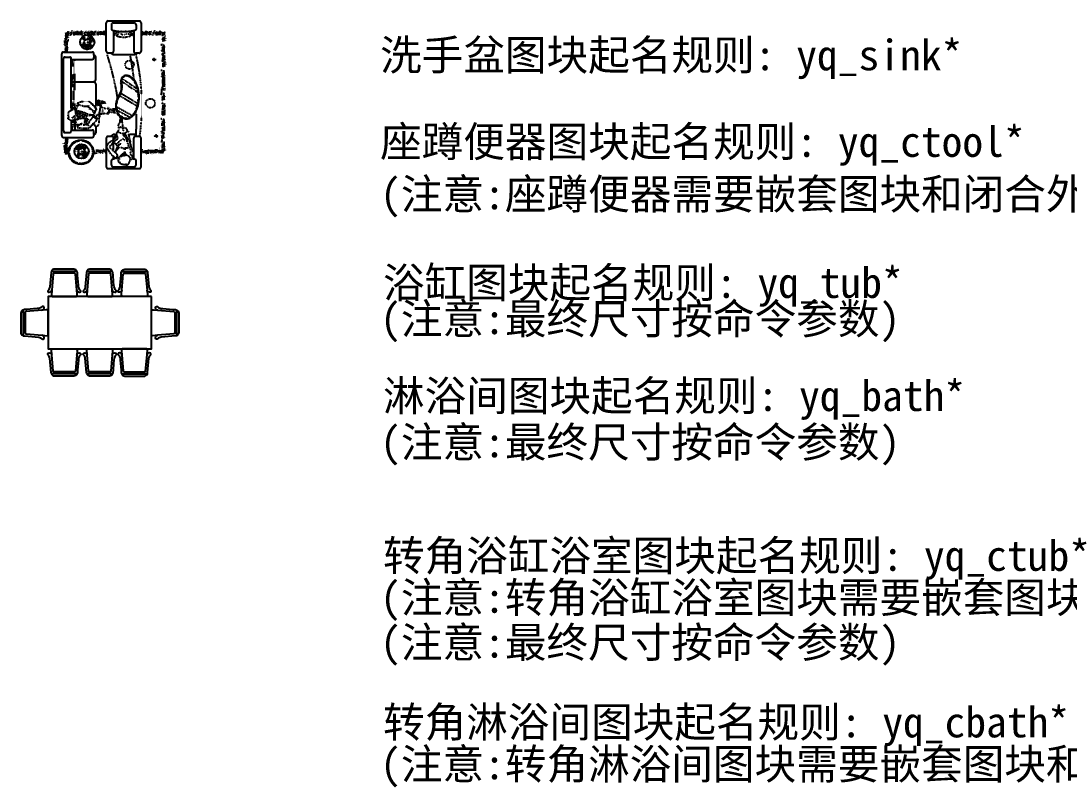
# Model space of a CAD drawing. Extents: x -15080 to 60298, y -30155 to 15485.
# Drawn here: x 24119 to 48162, y -8754 to 8845 of the extents above; entities that cross this region are included whole.
import ezdxf

# ---------------------------------------------------------------- set-up
doc = ezdxf.new("R2010")
doc.units = 0
doc.linetypes.add('HIDDEN2', pattern=[0.1875, 0.125, -0.0625])
doc.layers.get('0').update_dxf_attribs({"linetype": 'CONTINUOUS'})
doc.layers.add('FURHATCH', color=57, linetype='CONTINUOUS')
doc.styles.get("Standard").update_dxf_attribs({"font": ''})
doc.styles.get('STANDARD').set_extended_font_data('SimSun')

# ---------------------------------------------------------------- blocks, each defined once
blk = doc.blocks.new('YQ_SOFA_07')
for p, q in [((1063, 1693), (1778, 1693)), ((1020, 998), (1021, 1651)), ((1821, 1650), (1821, 997)), ((43, 980), (696, 979)), ((0, -937), (0, 937)), ((739, 906), (739, 937)), ((779, 350), (779, 873)), ((1126, 955), (1063, 955)), ((1126, 955), (1176, 913)), ((1679, 913), (1176, 913)), ((1730, 955), (1679, 913)), ((1778, 955), (1729, 955)), ((779, 248), (779, -247)), ((739, -905), (739, -936)), ((779, -733), (779, -872)), ((1126, -954), (1063, -954)), ((1126, -954), (1176, -913)), ((1220, -913), (1176, -913)), ((1679, -913), (1552, -913)), ((1730, -955), (1679, -913)), ((1778, -954), (1729, -954)), ((43, -979), (696, -979)), ((1020, -997), (1021, -1650)), ((1821, -1650), (1821, -997)), ((1063, -1692), (1778, -1692))]:
    blk.add_line(p, q)
for centre, radius in [((584, 1207), 165), ((443, -1316), 284)]:
    blk.add_circle(centre, radius)
for centre, radius, start, end in [((1063, 1651), 42.5, 89.9772, 179.9772), ((1778, 1650), 42.5, 359.9772, 89.9772), ((43, 937), 42.5, 89.9772, 179.9772), ((696, 937), 42.5, 359.9772, 89.9772), ((1063, 998), 42.5, 179.9772, 269.9772), ((1778, 997), 42.5, 269.9772, 359.9772), ((745, 873), 34, 359.9772, 89.9772), ((728, 350), 51, 269.9772, 359.9772), ((728, 248), 51, 0.0228, 90.0228), ((1515, 301), 159, 141.263, 185.4473), ((993, 175), 379, 345.261, 16.9432), ((1474, 338), 104, 83.9251, 143.2199), ((1485, 268), 175, 54.5394, 90), ((1375, 113), 364, 30.1802, 54.5394), ((1200, 11), 567, 13.5438, 30.1802), ((-175, 743), 1672, 329.7762, 336.5922), ((922, -56), 853, 0, 13.5438), ((1585, -247), 348, 154.6827, 181.0708), ((922, -56), 853, 346.4562, 0), ((1700, -251), 462, 180.2965, 190.3289), ((1486, -308), 244, 207.1509, 235.8302), ((1375, -225), 364, 305.4606, 329.8198), ((1200, -123), 567, 329.8198, 346.4562), ((1509, -226), 328, 248.6473, 265.8394), ((1485, -379), 175, 270, 305.4606), ((43, -936), 42.9, 178.4457, 269.7882), ((696, -936), 42.5, 270.0228, 0.0228), ((745, -872), 34, 270.0228, 0.0228), ((1063, -997), 42.5, 90.0228, 180.0228), ((1778, -997), 42.5, 0.0228, 90.0228), ((1063, -1650), 42.5, 180.0228, 270.0228), ((1778, -1650), 42.5, 270.0228, 0.0228)]:
    blk.add_arc(centre, radius, start, end)
at = {"layer": 'FURHATCH', "linetype": 'HIDDEN2'}
for p, q in [((139, 1366), (162, 1454)), ((192, 1360), (216, 1448)), ((215, 1384), (239, 1472)), ((300, 1378), (277, 1454)), ((330, 1378), (306, 1454)), ((339, 1378), (362, 1466)), ((368, 1366), (392, 1454)), ((456, 1464), (395, 1402)), ((432, 1371), (455, 1460)), ((458, 1366), (482, 1454)), ((512, 1360), (535, 1448)), ((535, 1384), (558, 1472)), ((620, 1378), (596, 1454)), ((649, 1378), (625, 1454)), ((658, 1378), (682, 1466)), ((688, 1366), (711, 1454)), ((776, 1464), (714, 1402)), ((751, 1371), (775, 1460)), ((804, 1365), (828, 1454)), ((828, 1389), (851, 1477)), ((912, 1383), (889, 1460)), ((942, 1383), (918, 1460)), ((951, 1383), (975, 1471)), ((989, 1371), (965, 1448)), ((981, 1371), (1004, 1460)), ((1018, 1371), (995, 1448)), ((1875, 1378), (1851, 1454)), ((1904, 1378), (1881, 1454)), ((1913, 1378), (1937, 1466)), ((1943, 1366), (1966, 1454)), ((2006, 1371), (2030, 1460)), ((2033, 1366), (2056, 1454)), ((2086, 1360), (2110, 1448)), ((2109, 1384), (2133, 1472)), ((2194, 1378), (2171, 1454)), ((2224, 1378), (2200, 1454)), ((2233, 1378), (2256, 1466)), ((2262, 1366), (2286, 1454)), ((138, 1200), (50, 1223)), ((147, 1224), (59, 1247)), ((147, 1383), (70, 1359)), ((147, 1353), (70, 1330)), ((147, 1318), (70, 1294)), ((159, 1253), (70, 1277)), ((117, 1354), (93, 1430)), ((119, 1231), (119, 1141)), ((152, 1360), (128, 1437)), ((152, 1354), (129, 1430)), ((164, 1382), (145, 1382)), ((170, 1392), (158, 1430)), ((231, 1382), (198, 1382)), ((286, 1360), (263, 1437)), ((328, 1382), (299, 1382)), ((373, 1382), (340, 1382)), ((372, 1382), (341, 1382)), ((377, 1366), (353, 1442)), ((406, 1366), (382, 1442)), ((394, 1405), (403, 1442)), ((584, 1207), (402, 1207)), ((445, 1365), (421, 1442)), ((456, 1387), (438, 1387)), ((471, 1360), (448, 1437)), ((525, 1250), (451, 1304)), ((483, 1382), (464, 1382)), ((535, 1262), (474, 1330)), ((548, 1270), (502, 1350)), ((550, 1382), (517, 1382)), ((606, 1360), (582, 1437)), ((584, 1025), (584, 1389)), ((584, 1207), (766, 1207)), ((607, 1277), (635, 1364)), ((648, 1382), (618, 1382)), ((620, 1270), (666, 1350)), ((633, 1262), (694, 1330)), ((643, 1250), (717, 1304)), ((651, 1237), (734, 1274)), ((655, 1223), (745, 1242)), ((692, 1382), (659, 1382)), ((691, 1382), (661, 1382)), ((696, 1366), (672, 1442)), ((725, 1366), (702, 1442)), ((713, 1405), (723, 1442)), ((764, 1365), (740, 1442)), ((776, 1387), (757, 1387)), ((843, 1387), (810, 1387)), ((834, 1354), (857, 1442)), ((899, 1365), (875, 1442)), ((941, 1387), (911, 1387)), ((985, 1387), (952, 1387)), ((984, 1387), (954, 1387)), ((1861, 1360), (1837, 1437)), ((1903, 1382), (1873, 1382)), ((1947, 1382), (1915, 1382)), ((1946, 1382), (1916, 1382)), ((1951, 1366), (1928, 1442)), ((1968, 1405), (1978, 1442)), ((2019, 1365), (1996, 1442)), ((2031, 1387), (2012, 1387)), ((2058, 1382), (2039, 1382)), ((2125, 1382), (2092, 1382)), ((2180, 1360), (2157, 1437)), ((2222, 1382), (2193, 1382)), ((2267, 1382), (2234, 1382)), ((2266, 1382), (2235, 1382)), ((2271, 1366), (2247, 1442)), ((2288, 1405), (2297, 1442)), ((2370, 1429), (2293, 1405)), ((2370, 1394), (2293, 1370)), ((2382, 1341), (2293, 1364)), ((2382, 1317), (2305, 1294)), ((2382, 1288), (2305, 1264)), ((2382, 1252), (2305, 1229)), ((2319, 1323), (2319, 1230)), ((2350, 1387), (2332, 1387)), ((138, 1170), (50, 1194)), ((141, 1136), (53, 1159)), ((141, 1106), (53, 1130)), ((141, 1083), (65, 1059)), ((141, 1053), (65, 1030)), ((141, 1018), (65, 994)), ((119, 1112), (119, 1047)), ((518, 1178), (434, 1140)), ((525, 1165), (451, 1111)), ((535, 1153), (474, 1085)), ((548, 1144), (502, 1065)), ((562, 1138), (533, 1051)), ((576, 1135), (567, 1044)), ((592, 1135), (601, 1044)), ((607, 1138), (635, 1051)), ((620, 1144), (666, 1065)), ((633, 1153), (694, 1085)), ((643, 1165), (717, 1111)), ((2364, 1123), (2276, 1146)), ((2364, 1099), (2288, 1076)), ((2364, 1070), (2288, 1046)), ((2364, 1035), (2288, 1011)), ((2376, 982), (2288, 1005)), ((2304, 1169), (2304, 1076)), ((2319, 1039), (2319, 947)), ((301, -298), (301, 812)), ((739, 907), (745, 907)), ((2370, 894), (2282, 918)), ((2370, 871), (2293, 847)), ((2370, 842), (2293, 818)), ((2370, 806), (2293, 783)), ((2382, 753), (2293, 777)), ((2376, 958), (2299, 935)), ((2305, 886), (2305, 793)), ((2382, 730), (2305, 706)), ((2319, 735), (2319, 643)), ((2364, 536), (2276, 559)), ((2364, 512), (2288, 489)), ((2364, 483), (2288, 459)), ((2304, 581), (2304, 489)), ((2382, 700), (2305, 677)), ((2382, 665), (2305, 642)), ((1357, 321), (1769, 42)), ((1376, 379), (1756, 121)), ((2364, 447), (2288, 424)), ((2376, 394), (2288, 418)), ((2370, 265), (2293, 241)), ((2376, 371), (2299, 347)), ((2376, 341), (2299, 318)), ((2376, 306), (2299, 283)), ((2310, 350), (2310, 258)), ((2319, 452), (2319, 359)), ((1345, 43), (1761, -207)), ((2364, 18), (2276, 41)), ((2364, -11), (2276, 12)), ((2370, 106), (2282, 130)), ((2290, 134), (2290, 42)), ((2370, 236), (2293, 212)), ((2370, 200), (2293, 177)), ((2382, 136), (2293, 159)), ((855, -127), (855, -127)), ((909, -154), (909, -154)), ((909, -209), (909, -209)), ((990, -168), (990, -168)), ((1318, -11), (1747, -269)), ((2370, -217), (2282, -194)), ((2364, -35), (2288, -59)), ((2364, -64), (2288, -88)), ((2364, -100), (2288, -123)), ((2310, -92), (2310, -185)), ((301, -298), (301, -328)), ((882, -439), (882, -439)), ((1189, -352), (1187, -394)), ((1237, -264), (1632, -482)), ((1246, -339), (1581, -525)), ((2370, -241), (2293, -264)), ((2370, -270), (2293, -294)), ((2370, -306), (2293, -329)), ((2382, -359), (2293, -335)), ((2303, -371), (2303, -463)), ((2382, -382), (2305, -406)), ((2382, -412), (2305, -435)), ((2382, -447), (2305, -470)), ((301, -586), (301, -811)), ((855, -534), (855, -534)), ((2364, -576), (2276, -553)), ((2364, -600), (2288, -623)), ((2364, -629), (2288, -653)), ((2364, -664), (2288, -688)), ((2376, -717), (2288, -694)), ((2297, -617), (2297, -709)), ((370, -728), (369, -727)), ((739, -907), (745, -907)), ((1262, -928), (1262, -928)), ((1425, -901), (1425, -901)), ((1425, -928), (1425, -928)), ((1452, -914), (1452, -914)), ((2358, -864), (2270, -841)), ((2358, -894), (2270, -870)), ((2358, -917), (2282, -941)), ((2358, -947), (2282, -970)), ((2376, -741), (2299, -764)), ((2376, -770), (2299, -794)), ((2376, -806), (2299, -829)), ((2316, -798), (2316, -890)), ((123, -1135), (35, -1112)), ((129, -1212), (41, -1188)), ((123, -1159), (47, -1182)), ((123, -1188), (47, -1212)), ((147, -1017), (70, -1041)), ((147, -1047), (70, -1070)), ((147, -1082), (70, -1106)), ((119, -987), (119, -1055)), ((119, -1091), (119, -1134)), ((119, -1189), (119, -1209)), ((405, -1246), (343, -1177)), ((417, -1237), (371, -1157)), ((431, -1231), (403, -1143)), ((446, -1227), (436, -1136)), ((454, -1300), (454, -1118)), ((461, -1227), (471, -1136)), ((476, -1231), (504, -1143)), ((490, -1237), (536, -1157)), ((502, -1246), (564, -1177)), ((2364, -1100), (2276, -1076)), ((2358, -982), (2282, -1006)), ((2364, -1123), (2288, -1147)), ((2364, -1153), (2288, -1176)), ((2364, -1188), (2288, -1212)), ((2297, -969), (2297, -1061)), ((123, -1223), (47, -1247)), ((129, -1235), (53, -1259)), ((129, -1265), (53, -1288)), ((129, -1300), (53, -1323)), ((135, -1300), (59, -1323)), ((135, -1276), (60, -1256)), ((147, -1338), (70, -1361)), ((117, -1367), (93, -1291)), ((119, -1225), (119, -1305)), ((152, -1367), (129, -1291)), ((164, -1270), (132, -1302)), ((140, -1340), (164, -1364)), ((454, -1300), (272, -1300)), ((387, -1270), (303, -1233)), ((395, -1257), (320, -1203)), ((395, -1343), (320, -1397)), ((405, -1354), (343, -1422)), ((417, -1363), (371, -1443)), ((387, -1311), (383, -1316)), ((454, -1300), (454, -1482)), ((454, -1300), (635, -1300)), ((470, -1229), (465, -1234)), ((476, -1369), (504, -1457)), ((490, -1363), (536, -1443)), ((502, -1354), (564, -1422)), ((512, -1257), (587, -1203)), ((512, -1343), (587, -1397)), ((520, -1329), (604, -1367)), ((525, -1315), (615, -1334)), ((764, -1355), (740, -1279)), ((783, -1271), (844, -1271)), ((813, -1265), (789, -1353)), ((836, -1265), (860, -1341)), ((866, -1265), (889, -1341)), ((901, -1265), (925, -1341)), ((928, -1284), (989, -1284)), ((954, -1253), (931, -1341)), ((978, -1253), (1001, -1329)), ((1822, -1338), (1846, -1249)), ((1850, -1312), (1876, -1332)), ((1858, -1301), (1919, -1301)), ((1896, -1271), (1920, -1347)), ((1916, -1284), (1976, -1284)), ((1926, -1271), (1949, -1347)), ((1961, -1271), (1985, -1347)), ((1995, -1265), (1971, -1353)), ((2003, -1288), (2064, -1288)), ((2019, -1265), (2042, -1341)), ((2048, -1265), (2071, -1341)), ((2083, -1265), (2107, -1341)), ((2084, -1288), (2145, -1288)), ((2136, -1253), (2113, -1341)), ((2132, -1288), (2192, -1288)), ((2141, -1338), (2164, -1249)), ((2170, -1349), (2194, -1261)), ((2179, -1284), (2239, -1284)), ((2235, -1338), (2211, -1261)), ((2247, -1206), (2247, -1299)), ((2270, -1338), (2247, -1261)), ((2300, -1338), (2276, -1261)), ((2376, -1241), (2288, -1217)), ((2294, -1338), (2317, -1249)), ((2376, -1265), (2299, -1288)), ((2323, -1338), (2347, -1249))]:
    blk.add_line(p, q, dxfattribs=at)
at = {"layer": 'FURHATCH', "ltscale": 1000}
for p, q in [((1140, 1608), (1140, 1506)), ((1182, 1651), (1664, 1650)), ((1191, 1476), (1190, 997)), ((1651, 1476), (1650, 997)), ((1707, 1608), (1707, 1509)), ((42, -831), (43, 832)), ((77, 866), (182, 866)), ((216, -298), (216, 832)), ((216, 812), (696, 811)), ((739, 910), (739, 854)), ((1148, 955), (1126, 955)), ((1729, 955), (1693, 955)), ((216, 299), (596, 299)), ((596, 299), (728, 299)), ((216, -298), (323, -298)), ((216, -298), (216, -356)), ((216, -587), (216, -831)), ((77, -865), (182, -865)), ((216, -811), (696, -811)), ((739, -910), (739, -853)), ((1148, -954), (1126, -954)), ((1729, -954), (1693, -954)), ((1190, -1023), (1190, -997)), ((1191, -1265), (1190, -1100)), ((1651, -1475), (1650, -997)), ((1191, -1475), (1191, -1434)), ((1140, -1607), (1140, -1506)), ((1182, -1650), (1664, -1650)), ((1707, -1607), (1707, -1508))]:
    blk.add_line(p, q, dxfattribs=at)
at = {"layer": 'FURHATCH', "linetype": 'HIDDEN2'}
for centre, radius in [((584, 1207), 72.8), ((584, 1207), 67.2), ((1553, 689), 98.8), ((2120, 810), 26), ((2034, -195), 105), ((2164, -948), 26), ((443, -1316), 265), ((454, -1300), 72.8), ((454, -1300), 67.2)]:
    blk.add_circle(centre, radius, dxfattribs=at)
at = {"layer": 'FURHATCH', "ltscale": 1000}
blk.add_circle((454, -1300), 165, dxfattribs=at)
for centre, radius, start, end in [((1182, 1608), 42.5, 89.9772, 179.9772), ((1157, 1506), 17, 179.9772, 246.2626), ((1280, 1788), 325, 246.2626, 259.4626), ((1364, 2240), 785, 259.4626, 265.581), ((1421, 2972), 1519, 265.581, 269.9772), ((1421, 2972), 1519, 269.9772, 274.3734), ((1477, 2240), 785, 274.3734, 280.4917), ((1561, 1788), 325, 280.4917, 294.8183), ((1664, 1608), 42.5, 359.9772, 89.9772), ((1690, 1509), 17, 294.8183, 359.9772), ((1148, 998), 42.5, 269.9772, 359.9772), ((1693, 997), 42.5, 179.9772, 269.9772), ((77, 831), 35.2, 90.762, 182.1128), ((182, 832), 34, 359.9772, 89.9772), ((696, 854), 42.5, 269.9772, 359.9772), ((77, -830), 35.2, 177.8872, 269.238), ((182, -831), 34, 270.0228, 0.0228), ((696, -853), 42.5, 0.0228, 90.0228), ((1148, -997), 42.5, 0.0228, 90.0228), ((1693, -997), 42.5, 90.0228, 180.0228), ((1157, -1506), 17, 113.7374, 180.0228), ((1182, -1607), 42.5, 180.0228, 270.0228), ((1280, -1787), 325, 100.5374, 113.7374), ((1561, -1787), 325, 65.1817, 77.2735), ((1664, -1607), 42.5, 270.0228, 0.0228), ((1690, -1508), 17, 0.0228, 65.1817)]:
    blk.add_arc(centre, radius, start, end, dxfattribs=at)
at = {"layer": 'FURHATCH', "linetype": 'HIDDEN2'}
for centre, radius, start, end in [((1420, 1019), 434, 58.112, 121.6703), ((-2552, 314), 2912, 21.1287, 21.1635), ((1421, 1757), 434, 238.112, 301.6703), ((1238, 1533), 151, 252.2902, 287.4922), ((1329, 1245), 151, 72.2902, 107.4922), ((1421, 1532), 151, 252.2902, 287.4922), ((1512, 1244), 151, 72.2902, 107.4922), ((1604, 1532), 151, 252.2902, 287.4922), ((-48, 697), 306, 11.5033, 21.9875), ((-464, 613), 730, 4.8055, 11.5033), ((-5718, -1232), 7096, 9.3751, 17.5955), ((-6034, -574), 7748, 6.7842, 11.0663), ((-3161, -239), 5001, 351.7639, 13.5399), ((-1135, 556), 1404, 359.9772, 4.8055), ((-1135, 556), 1404, 355.1489, 359.9772), ((-48, 414), 306, 337.5906, 348.451), ((-48, 185), 306, 21.7999, 22.3637), ((-48, 184), 306, 11.549, 22.4094), ((-464, 499), 730, 348.451, 355.1489), ((-464, 99), 730, 4.8511, 11.549), ((1515, 301), 144, 141.1552, 184.8436), ((993, 175), 395, 345.0883, 16.7074), ((1474, 338), 88.8, 83.3999, 143.3893), ((1485, 268), 159, 54.5394, 90.3034), ((1375, 113), 348, 30.1802, 54.5394), ((1200, 11), 551, 13.5438, 30.1802), ((-1995, -12), 2265, 0.3248, 4.3921), ((-1995, 13), 2265, 355.6079, 359.6752), ((-175, 743), 1688, 329.7992, 336.632), ((922, -56), 837, 0, 13.5438), ((-464, -99), 730, 348.451, 355.1489), ((1585, -247), 332, 154.7964, 181.089), ((922, -56), 837, 346.4562, 0), ((-48, -184), 306, 337.5906, 348.451), ((-48, -413), 306, 14.3043, 22.4094), ((-48, -185), 306, 337.6363, 338.2001), ((465, -2232), 1961, 81.0036, 81.3607), ((632, -2289), 1995, 85.9802, 86.2563), ((1700, -251), 447, 180.283, 192.0106), ((1486, -308), 228, 207.3492, 235.7987), ((1375, -225), 348, 305.4606, 329.8198), ((1200, -123), 551, 329.8198, 346.4562), ((-6034, -574), 7748, 357.3346, 1.5154), ((-464, -612), 730, 348.4967, 355.1945), ((-1135, -555), 1404, 355.1945, 358.785), ((1509, -226), 312, 247.051, 265.7344), ((1485, -379), 159, 270.2019, 305.4606), ((-48, -697), 306, 338.0125, 348.4967), ((1357, -786), 40.6, 79.5148, 123.0894), ((1352, -812), 67.7, 63.6392, 79.5148), ((1364, -2239), 785, 99.8363, 100.5374)]:
    blk.add_arc(centre, radius, start, end, dxfattribs=at)
for points, knots in [([(314, -347), (322, -330), (341, -285), (387, -136), (369, -228), (445, -238), (488, -253), (512, -262)], [0, 0, 0, 0, 60.518576, 156.742964, 182.299185, 237.275016, 309.902587, 309.902587, 309.902587, 309.902587]), ([(338, -330), (345, -318), (362, -287), (370, -253), (375, -232)], [0, 0, 0, 0, 36.019014, 92.081432, 92.081432, 92.081432, 92.081432]), ([(374, -175), (414, -165), (495, -145), (579, -149), (623, -151)], [0, 0, 0, 0, 106.409885, 220.025525, 220.025525, 220.025525, 220.025525]), ([(623, -152), (656, -173), (717, -211), (749, -274), (764, -302)], [0, 0, 0, 0, 101.553402, 183.196527, 183.196527, 183.196527, 183.196527]), ([(663, -192), (667, -194), (679, -201), (693, -205), (702, -208)], [0, 0, 0, 0, 12.001288, 37.458402, 37.458402, 37.458402, 37.458402]), ([(696, -229), (710, -230), (728, -232), (732, -247), (733, -250)], [0, 0, 0, 0, 31.408902, 39.899476, 39.899476, 39.899476, 39.899476]), ([(895, -281), (903, -265), (913, -247), (880, -215), (838, -259), (767, -241), (777, -331), (763, -391), (750, -447)], [0, 0, 0, 0, 37.77004, 44.330448, 112.206702, 158.127425, 169.373671, 326.046663, 326.046663, 326.046663, 326.046663]), ([(816, -193), (813, -187), (807, -175), (810, -157), (818, -129), (849, -153), (889, -146), (940, -141), (976, -165), (1006, -170), (1011, -201), (964, -192), (926, -193), (898, -221), (869, -207), (891, -200), (886, -180), (894, -181), (895, -181)], [0, 0, 0, 0, 15.214729, 36.055512, 48.857472, 79.738512, 103.122769, 157.685733, 206.194273, 214.411126, 234.296897, 257.825245, 307.464974, 341.56748, 352.042995, 362.192251, 380.803332, 383.401633, 383.401633, 383.401633, 383.401633]), ([(810, -246), (813, -237), (819, -221), (815, -200), (820, -179), (847, -185), (879, -173), (908, -182), (925, -188)], [0, 0, 0, 0, 24.284632, 45.084884, 56.190964, 71.83444, 101.967681, 148.338712, 148.338712, 148.338712, 148.338712]), ([(817, -139), (818, -136), (820, -131), (820, -113), (854, -136), (889, -127), (887, -143), (887, -147)], [0, 0, 0, 0, 9.109215, 13.285838, 44.707752, 72.752889, 81.852859, 81.852859, 81.852859, 81.852859]), ([(861, -457), (864, -439), (878, -361), (904, -201), (882, -262), (879, -270)], [229.252261, 229.252261, 229.252261, 229.252261, 259.312026, 344.867622, 358.082672, 358.082672, 358.082672, 358.082672]), ([(872, -208), (872, -215), (872, -223), (872, -231), (872, -233)], [0, 0, 0, 0, 18.199941, 22.100035, 22.100035, 22.100035, 22.100035]), ([(906, -151), (918, -152), (943, -153), (973, -172), (995, -178), (1004, -181)], [0, 0, 0, 0, 31.421868, 65.723795, 90.374568, 90.374568, 90.374568, 90.374568]), ([(240, -526), (274, -507), (332, -475), (312, -396), (304, -318), (243, -338), (209, -361), (148, -393), (163, -448), (138, -514), (180, -504), (136, -528), (157, -559), (185, -582), (241, -593), (276, -583), (350, -572), (292, -559), (320, -522), (270, -509), (250, -521), (240, -526)], [0, 0, 0, 0, 88.633957, 150.80248, 204.81141, 248.139794, 279.389018, 321.893636, 408.375761, 431.643524, 447.144857, 469.07466, 497.305108, 522.125936, 570.063074, 628.708388, 656.922664, 684.873946, 704.64736, 740.083308, 769.084366, 769.084366, 769.084366, 769.084366]), ([(309, -363), (310, -361), (315, -353), (352, -364), (322, -352), (304, -345)], [0, 0, 0, 0, 4.957486, 24.33421, 53.851131, 53.851131, 53.851131, 53.851131]), ([(335, -386), (339, -393), (348, -407), (346, -445), (369, -429), (388, -427), (390, -438), (391, -445)], [0, 0, 0, 0, 21.811235, 45.429417, 66.268319, 74.855405, 90.278481, 90.278481, 90.278481, 90.278481]), ([(335, -572), (360, -564), (406, -551), (452, -532), (491, -537), (493, -451), (485, -550), (524, -495), (588, -482), (652, -466), (686, -458)], [0, 0, 0, 0, 70.409867, 124.986685, 129.624235, 168.516696, 205.713361, 218.8346, 299.734666, 390.28545, 390.28545, 390.28545, 390.28545]), ([(352, -462), (348, -468), (343, -480), (347, -492), (348, -497)], [0, 0, 0, 0, 18.113831, 32.718438, 32.718438, 32.718438, 32.718438]), ([(348, -357), (378, -367), (423, -381), (471, -392), (506, -386), (493, -461), (496, -388), (545, -422), (600, -446), (663, -456), (694, -460)], [0, 0, 0, 0, 82.179012, 124.172551, 131.128421, 166.009294, 194.708047, 207.195703, 291.828264, 372.00922, 372.00922, 372.00922, 372.00922]), ([(348, -377), (364, -383), (396, -395), (418, -450), (392, -504), (365, -532), (352, -546)], [0, 0, 0, 0, 41.941762, 88.289003, 137.229401, 190.028503, 190.028503, 190.028503, 190.028503]), ([(351, -397), (350, -399), (350, -408), (361, -417), (349, -437), (369, -416), (358, -406), (355, -399), (354, -397)], [0, 0, 0, 0, 5.37014, 22.350864, 30.841366, 44.263375, 58.721741, 64.724876, 64.724876, 64.724876, 64.724876]), ([(357, -462), (356, -467), (355, -478), (361, -487), (359, -498), (371, -486), (359, -479), (367, -464), (361, -465), (360, -465)], [0, 0, 0, 0, 13.425536, 27.116244, 29.801129, 37.393081, 48.463136, 59.203416, 61.886553, 61.886553, 61.886553, 61.886553]), ([(372, -527), (400, -510), (491, -457), (597, -457), (670, -458)], [0, 0, 0, 0, 86.085059, 272.751702, 272.751702, 272.751702, 272.751702]), ([(390, -394), (418, -416), (469, -457), (533, -461), (562, -463)], [0, 0, 0, 0, 90.713488, 165.812862, 165.812862, 165.812862, 165.812862]), ([(399, -422), (398, -432), (397, -446), (401, -459), (403, -462)], [0, 0, 0, 0, 26.8507, 35.340922, 35.340922, 35.340922, 35.340922]), ([(505, -261), (538, -262), (578, -263), (616, -251), (623, -248)], [0, 0, 0, 0, 84.476355, 104.032988, 104.032988, 104.032988, 104.032988]), ([(580, -263), (591, -268), (613, -278), (640, -304), (637, -327), (635, -339)], [0, 0, 0, 0, 33.626167, 62.160116, 91.695701, 91.695701, 91.695701, 91.695701]), ([(604, -259), (631, -288), (677, -336), (730, -374), (751, -389)], [0, 0, 0, 0, 104.676597, 172.875133, 172.875133, 172.875133, 172.875133]), ([(715, -465), (713, -482), (710, -505), (692, -529), (689, -541), (687, -547)], [0, 0, 0, 0, 44.281186, 59.934993, 76.915365, 76.915365, 76.915365, 76.915365]), ([(751, -410), (746, -418), (734, -438), (741, -467), (732, -482), (730, -486)], [0, 0, 0, 0, 26.441749, 58.774114, 70.780485, 70.780485, 70.780485, 70.780485]), ([(761, -514), (778, -506), (796, -499), (809, -472), (818, -457), (840, -444), (849, -451), (854, -455)], [0, 0, 0, 0, 45.537019, 47.905206, 78.191519, 91.952902, 106.155728, 106.155728, 106.155728, 106.155728]), ([(773, -299), (778, -308), (787, -323), (792, -339), (794, -345)], [0, 0, 0, 0, 27.640179, 44.620551, 44.620551, 44.620551, 44.620551]), ([(797, -553), (800, -548), (807, -537), (835, -542), (858, -535), (872, -521), (868, -506), (860, -518), (844, -515), (862, -516), (874, -511), (872, -488), (860, -496), (841, -496), (861, -494), (873, -494), (874, -471), (859, -478), (834, -477), (865, -480), (872, -467), (866, -456), (854, -458), (844, -462), (838, -465), (834, -467)], [0, 0, 0, 0, 14.245589, 32.27085, 65.424938, 75.415665, 83.125969, 92.594533, 101.062211, 108.471373, 123.178778, 136.06387, 144.792436, 155.430033, 166.067631, 176.109786, 189.879186, 198.412834, 212.213818, 230.332194, 238.870274, 247.408355, 257.993066, 266.055047, 276.480967, 276.480967, 276.480967, 276.480967]), ([(855, -400), (862, -412), (872, -430), (871, -449), (871, -456)], [0, 0, 0, 0, 34.902027, 51.012448, 51.012448, 51.012448, 51.012448]), ([(864, -439), (886, -440), (928, -442), (966, -426), (983, -418)], [0, 0, 0, 0, 58.013512, 107.149157, 107.149157, 107.149157, 107.149157]), ([(877, -291), (897, -288), (940, -281), (994, -319), (1035, -314), (1054, -312)], [0, 0, 0, 0, 51.063738, 110.501338, 159.193788, 159.193788, 159.193788, 159.193788]), ([(927, -328), (935, -351), (945, -380), (926, -401), (922, -405)], [0, 0, 0, 0, 55.878701, 70.732003, 70.732003, 70.732003, 70.732003]), ([(970, -431), (991, -426), (1019, -418), (1048, -445), (1089, -434), (1081, -378), (1101, -335), (1074, -295), (1056, -303), (1046, -307)], [0, 0, 0, 0, 51.063966, 69.760857, 98.442485, 136.21289, 196.583877, 217.96974, 241.616381, 241.616381, 241.616381, 241.616381]), ([(1094, -341), (1104, -340), (1123, -336), (1183, -333), (1146, -347), (1156, -373), (1156, -409), (1121, -396), (1102, -398), (1091, -400)], [0, 0, 0, 0, 32.791493, 65.856029, 77.112898, 107.365096, 127.973901, 150.397914, 180.540849, 180.540849, 180.540849, 180.540849]), ([(1118, -334), (1122, -332), (1138, -320), (1178, -329), (1230, -319), (1257, -350), (1289, -361), (1278, -386), (1286, -419), (1223, -422), (1189, -406), (1159, -405), (1152, -405)], [0, 0, 0, 0, 12.05449, 50.662285, 100.751119, 139.349436, 152.871984, 178.39508, 194.636814, 232.879132, 291.995735, 310.219291, 310.219291, 310.219291, 310.219291]), ([(1183, -338), (1191, -340), (1204, -342), (1189, -369), (1204, -389), (1192, -409), (1186, -408), (1183, -408)], [0, 0, 0, 0, 15.405528, 26.125312, 63.82535, 72.147315, 78.642841, 78.642841, 78.642841, 78.642841]), ([(1190, -326), (1202, -327), (1228, -331), (1251, -352), (1273, -362), (1281, -383), (1277, -399), (1273, -411)], [0, 0, 0, 0, 30.578618, 67.353333, 79.611572, 92.413964, 122.566762, 122.566762, 122.566762, 122.566762]), ([(300, -585), (309, -602), (330, -649), (351, -798), (382, -679), (433, -677), (464, -676)], [0, 0, 0, 0, 58.099529, 155.224826, 201.006913, 277.065022, 277.065022, 277.065022, 277.065022]), ([(359, -752), (405, -758), (497, -771), (657, -770), (708, -662), (846, -563), (754, -542), (759, -462), (663, -572), (605, -629), (614, -708), (615, -720)], [0, 0, 0, 0, 125.422801, 251.68088, 363.259103, 469.510953, 507.917449, 552.801864, 594.966396, 768.088902, 798.341471, 798.341471, 798.341471, 798.341471]), ([(412, -673), (427, -668), (458, -659), (516, -656), (565, -664), (597, -659), (604, -658)], [0, 0, 0, 0, 41.657024, 84.672483, 151.807143, 170.780764, 170.780764, 170.780764, 170.780764]), ([(491, -693), (520, -687), (552, -680), (585, -680), (588, -680)], [0, 0, 0, 0, 77.391086, 86.66573, 86.66573, 86.66573, 86.66573]), ([(519, -538), (527, -560), (537, -589), (507, -638), (545, -631), (538, -603), (555, -580), (537, -559), (538, -531), (509, -530), (519, -539), (525, -544)], [0, 0, 0, 0, 64.497154, 84.043581, 100.365205, 128.396624, 142.854646, 168.325592, 192.338234, 203.071238, 216.493247, 216.493247, 216.493247, 216.493247]), ([(534, -535), (554, -535), (589, -536), (604, -583), (583, -625), (550, -623), (528, -621)], [0, 0, 0, 0, 46.862522, 83.38104, 107.393682, 159.00759, 159.00759, 159.00759, 159.00759]), ([(607, -677), (602, -682), (593, -693), (597, -707), (599, -714)], [0, 0, 0, 0, 16.728024, 35.434645, 35.434645, 35.434645, 35.434645]), ([(666, -694), (678, -695), (698, -696), (712, -682), (718, -676)], [0, 0, 0, 0, 29.637545, 50.599936, 50.599936, 50.599936, 50.599936]), ([(696, -667), (704, -667), (721, -666), (731, -653), (736, -645)], [0, 0, 0, 0, 18.973621, 41.74948, 41.74948, 41.74948, 41.74948]), ([(727, -672), (751, -701), (795, -752), (875, -658), (857, -581), (855, -540), (855, -535)], [0, 0, 0, 0, 53.201817, 95.441996, 166.7115, 178.37996, 178.37996, 178.37996, 178.37996]), ([(750, -485), (755, -487), (766, -490), (770, -501), (771, -506)], [0, 0, 0, 0, 14.202992, 27.472435, 27.472435, 27.472435, 27.472435]), ([(806, -719), (817, -715), (832, -710), (838, -696), (840, -691)], [0, 0, 0, 0, 27.630169, 39.636541, 39.636541, 39.636541, 39.636541]), ([(1299, -829), (1308, -806), (1318, -778), (1309, -737), (1287, -681), (1363, -621), (1344, -563), (1369, -513), (1386, -573), (1366, -612), (1406, -672), (1384, -746), (1414, -819), (1408, -868), (1406, -888)], [0, 0, 0, 0, 60.970115, 74.178445, 111.267097, 210.963126, 255.074467, 279.515708, 307.41666, 359.287359, 403.554034, 473.492101, 549.720465, 601.59141, 601.59141, 601.59141, 601.59141]), ([(1344, -619), (1343, -601), (1341, -567), (1338, -524), (1378, -470), (1391, -531), (1384, -567), (1379, -595), (1376, -610)], [0, 0, 0, 0, 46.697433, 88.465151, 123.324676, 161.835136, 191.877979, 232.626852, 232.626852, 232.626852, 232.626852]), ([(1205, -1018), (1206, -1003), (1210, -941), (1334, -790), (1270, -851), (1388, -892), (1444, -890), (1534, -817), (1524, -922), (1559, -990), (1567, -1062), (1571, -1094)], [0, 0, 0, 0, 42.167956, 184.846032, 188.510605, 261.118314, 357.582537, 412.070511, 453.838275, 554.467695, 638.871943, 638.871943, 638.871943, 638.871943]), ([(1218, -1016), (1223, -1013), (1231, -1009), (1246, -997), (1232, -977), (1217, -954), (1228, -936), (1234, -926)], [0, 0, 0, 0, 14.897426, 24.638003, 44.249327, 65.81281, 94.158391, 94.158391, 94.158391, 94.158391]), ([(1234, -926), (1236, -932), (1238, -940), (1226, -950), (1230, -957), (1233, -961)], [0, 0, 0, 0, 13.770952, 22.047872, 32.93541, 32.93541, 32.93541, 32.93541]), ([(1242, -963), (1241, -957), (1237, -943), (1256, -934), (1247, -913), (1244, -930), (1239, -934), (1236, -937)], [0, 0, 0, 0, 13.81853, 34.349896, 42.048978, 50.626809, 61.603847, 61.603847, 61.603847, 61.603847]), ([(1287, -983), (1286, -978), (1284, -969), (1262, -950), (1281, -987), (1248, -950), (1280, -912), (1262, -924), (1255, -934), (1249, -951), (1253, -963), (1254, -968)], [0, 0, 0, 0, 13.622009, 27.045047, 42.301032, 59.74223, 94.71225, 98.491569, 110.440566, 128.701216, 142.844466, 142.844466, 142.844466, 142.844466]), ([(1253, -924), (1254, -920), (1256, -911), (1262, -924), (1259, -928), (1258, -929)], [0, 0, 0, 0, 7.980072, 16.932683, 20.710806, 20.710806, 20.710806, 20.710806]), ([(1506, -843), (1504, -821), (1501, -779), (1435, -748), (1411, -779), (1400, -793)], [0, 0, 0, 0, 56.575903, 104.225618, 148.354052, 148.354052, 148.354052, 148.354052]), ([(1437, -938), (1432, -932), (1422, -920), (1406, -883), (1424, -904), (1433, -915), (1443, -923), (1448, -928)], [0, 0, 0, 0, 25.892768, 46.183307, 59.392839, 73.451861, 90.844376, 90.844376, 90.844376, 90.844376]), ([(1461, -966), (1456, -964), (1446, -961), (1435, -947), (1417, -941), (1420, -905), (1426, -928), (1431, -935), (1435, -937), (1437, -938)], [0, 0, 0, 0, 12.228513, 27.193094, 45.006155, 62.152179, 75.922416, 81.425571, 86.507745, 86.507745, 86.507745, 86.507745]), ([(1455, -921), (1452, -913), (1448, -899), (1433, -900), (1427, -901)], [0, 0, 0, 0, 18.54008, 34.34859, 34.34859, 34.34859, 34.34859]), ([(1446, -927), (1445, -922), (1443, -914), (1437, -910), (1436, -908)], [0, 0, 0, 0, 12.899473, 18.839157, 18.839157, 18.839157, 18.839157]), ([(1463, -912), (1460, -906), (1454, -896), (1444, -897), (1441, -898)], [0, 0, 0, 0, 16.968689, 25.728505, 25.728505, 25.728505, 25.728505]), ([(1484, -954), (1481, -947), (1474, -932), (1471, -906), (1456, -900), (1451, -898)], [0, 0, 0, 0, 18.740722, 44.970985, 59.745283, 59.745283, 59.745283, 59.745283]), ([(1642, -1454), (1645, -1424), (1654, -1339), (1600, -1240), (1580, -1092), (1525, -1012), (1484, -954)], [0, 0, 0, 0, 78.836785, 220.670789, 284.620897, 468.343596, 468.343596, 468.343596, 468.343596]), ([(1227, -1448), (1188, -1417), (1111, -1357), (1074, -1261), (1026, -1214), (1039, -1167), (1081, -1092), (1159, -1045), (1211, -1019), (1218, -1016)], [0, 0, 0, 0, 126.89883, 252.166699, 268.447012, 291.91585, 367.798424, 497.771558, 519.675303, 519.675303, 519.675303, 519.675303]), ([(1239, -1336), (1215, -1316), (1177, -1283), (1139, -1237), (1080, -1200), (1152, -1144), (1181, -1084), (1224, -1050), (1243, -1034)], [0, 0, 0, 0, 80.80909, 130.775511, 169.211303, 225.758914, 301.315819, 364.276194, 364.276194, 364.276194, 364.276194]), ([(1250, -1143), (1244, -1139), (1217, -1124), (1212, -1092), (1208, -1068)], [0, 0, 0, 0, 19.085058, 77.715078, 77.715078, 77.715078, 77.715078]), ([(1295, -1478), (1282, -1473), (1264, -1465), (1213, -1454), (1263, -1444), (1278, -1409), (1282, -1353), (1217, -1331), (1246, -1290), (1276, -1257), (1322, -1193), (1396, -1214), (1439, -1240), (1461, -1238), (1468, -1238)], [0, 0, 0, 0, 40.880348, 61.700866, 91.143691, 114.873082, 167.923204, 214.466852, 232.950995, 283.095365, 341.741032, 417.680752, 453.135852, 472.889302, 472.889302, 472.889302, 472.889302]), ([(1243, -1034), (1251, -1029), (1264, -1021), (1288, -1010), (1287, -994), (1287, -985)], [0, 0, 0, 0, 25.616728, 40.995926, 63.070156, 63.070156, 63.070156, 63.070156]), ([(1244, -1286), (1251, -1268), (1266, -1229), (1288, -1172), (1244, -1148), (1258, -1138), (1264, -1130), (1267, -1123), (1268, -1121)], [0, 0, 0, 0, 53.059535, 113.04795, 131.800676, 139.285566, 150.580969, 158.469393, 158.469393, 158.469393, 158.469393]), ([(1258, -1255), (1262, -1238), (1267, -1214), (1299, -1208), (1301, -1195), (1302, -1189)], [0, 0, 0, 0, 41.814842, 57.597678, 72.667081, 72.667081, 72.667081, 72.667081]), ([(1280, -1177), (1289, -1169), (1303, -1158), (1318, -1148), (1322, -1145)], [0, 0, 0, 0, 31.413427, 46.591217, 46.591217, 46.591217, 46.591217]), ([(1288, -1103), (1300, -1089), (1326, -1059), (1360, -1038), (1379, -1026)], [0, 0, 0, 0, 46.172455, 104.424665, 104.424665, 104.424665, 104.424665]), ([(1306, -1143), (1325, -1133), (1348, -1122), (1373, -1123), (1379, -1123)], [0, 0, 0, 0, 52.46729, 66.585747, 66.585747, 66.585747, 66.585747]), ([(1395, -1008), (1402, -1006), (1420, -1001), (1424, -1037), (1442, -1045), (1449, -1048)], [0, 0, 0, 0, 15.981012, 44.422669, 65.960047, 65.960047, 65.960047, 65.960047]), ([(1539, -1212), (1537, -1183), (1535, -1146), (1511, -1103), (1498, -1060), (1488, -1009), (1468, -977), (1461, -966)], [0, 0, 0, 0, 76.228588, 93.60718, 130.36676, 193.495034, 228.582316, 228.582316, 228.582316, 228.582316]), ([(1266, -1253), (1274, -1243), (1287, -1225), (1303, -1210), (1310, -1203)], [0, 0, 0, 0, 33.886621, 58.836239, 58.836239, 58.836239, 58.836239]), ([(1440, -1607), (1406, -1604), (1348, -1597), (1299, -1527), (1296, -1467), (1328, -1395), (1410, -1413), (1477, -1368), (1541, -1404), (1580, -1482), (1543, -1551), (1507, -1632), (1456, -1615), (1425, -1605)], [0, 0, 0, 0, 83.935274, 146.390702, 207.043537, 236.474222, 338.687878, 374.142978, 438.985032, 497.846364, 587.349285, 634.808067, 705.826625, 705.826625, 705.826625, 705.826625]), ([(1352, -1405), (1368, -1389), (1397, -1360), (1443, -1340), (1447, -1288), (1447, -1364), (1476, -1371), (1489, -1374)], [0, 0, 0, 0, 58.393088, 109.526114, 121.740606, 162.697201, 197.973392, 197.973392, 197.973392, 197.973392]), ([(1366, -1382), (1374, -1373), (1393, -1352), (1418, -1339), (1432, -1331)], [0, 0, 0, 0, 31.248067, 73.627741, 73.627741, 73.627741, 73.627741]), ([(1373, -1405), (1385, -1396), (1404, -1383), (1438, -1369), (1457, -1376), (1468, -1380)], [0, 0, 0, 0, 38.642267, 63.395223, 91.234873, 91.234873, 91.234873, 91.234873]), ([(1438, -1223), (1448, -1220), (1465, -1214), (1483, -1215), (1491, -1215)], [0, 0, 0, 0, 27.147531, 46.900981, 46.900981, 46.900981, 46.900981]), ([(1480, -1363), (1475, -1360), (1468, -1355), (1463, -1347), (1462, -1345)], [0, 0, 0, 0, 15.689416, 22.930946, 22.930946, 22.930946, 22.930946]), ([(1567, -1480), (1580, -1478), (1603, -1476), (1658, -1460), (1602, -1426), (1609, -1386), (1568, -1358), (1592, -1296), (1575, -1201), (1518, -1218), (1493, -1225)], [0, 0, 0, 0, 39.625932, 66.399645, 109.367011, 140.345835, 165.401676, 219.739472, 296.252236, 353.603905, 353.603905, 353.603905, 353.603905]), ([(1317, -1506), (1321, -1498), (1327, -1483), (1322, -1463), (1331, -1455), (1334, -1455), (1335, -1456)], [0, 0, 0, 0, 22.483571, 42.779574, 47.617419, 50.301561, 50.301561, 50.301561, 50.301561]), ([(1355, -1584), (1351, -1580), (1344, -1572), (1331, -1566), (1328, -1552), (1342, -1548), (1338, -1541), (1335, -1537)], [0, 0, 0, 0, 16.156044, 26.634965, 36.11877, 44.709969, 54.474279, 54.474279, 54.474279, 54.474279]), ([(1421, -1595), (1429, -1597), (1442, -1600), (1455, -1589), (1467, -1591), (1470, -1584), (1473, -1583), (1475, -1582)], [0, 0, 0, 0, 20.1757, 33.392446, 41.555809, 47.247785, 50.24837, 50.24837, 50.24837, 50.24837]), ([(1464, -1604), (1471, -1607), (1482, -1612), (1489, -1596), (1504, -1596), (1503, -1588), (1502, -1584)], [0, 0, 0, 0, 16.326725, 27.710838, 37.931003, 45.977913, 45.977913, 45.977913, 45.977913])]:
    blk.add_open_spline(points, degree=3, knots=knots, dxfattribs=at)
for points in [[(626, -299), (631, -301), (636, -303), (641, -306)], [(682, -460), (699, -460), (716, -460), (733, -460)], [(708, -373), (720, -391), (731, -410), (742, -428)], [(1054, -429), (1060, -416), (1065, -404), (1070, -392)], [(1266, -371), (1263, -371), (1259, -372), (1256, -372)], [(1260, -408), (1263, -401), (1265, -394), (1267, -387)], [(360, -670), (365, -683), (370, -696), (375, -710)], [(543, -581), (560, -580), (576, -579), (592, -578)], [(552, -593), (563, -591), (573, -589), (583, -587)], [(748, -682), (753, -693), (758, -704), (763, -716)], [(855, -516), (855, -516), (855, -515), (855, -515)], [(856, -495), (856, -495), (856, -495), (856, -495)], [(1436, -908), (1432, -907), (1428, -906), (1425, -905)], [(1234, -1125), (1237, -1119), (1239, -1113), (1242, -1107)]]:
    blk.add_open_spline(points, degree=3, dxfattribs=at)
blk = doc.blocks.new('YQ_DTABLE_08')
blk.add_lwpolyline([(1183, 600), (-1183, 600), (-1183, -600), (1183, -600)], close=True)
at = {"layer": 'FURHATCH', "ltscale": 1000}
for points in [[(-1092, 600), (-533, 600), (-521, 622), (-522, 650), (-530, 745), (-519, 719), (-500, 703), (-473, 695), (-449, 701), (-440, 718), (-442, 738), (-464, 760), (-474, 780), (-487, 819), (-491, 859), (-497, 937), (-510, 1091), (-515, 1148), (-535, 1198), (-550, 1212), (-595, 1228), (-1055, 1228), (-1079, 1216), (-1098, 1198), (-1112, 1174), (-1119, 1148), (-1147, 819), (-1153, 797), (-1160, 780), (-1169, 763), (-1181, 745), (-1193, 729), (-1194, 718), (-1185, 701), (-1161, 695), (-1133, 703), (-1111, 725), (-1104, 741), (-1113, 622), (-1113, 622), (-1110, 611), (-1092, 600)], [(-279, 600), (279, 600), (292, 622), (291, 650), (282, 745), (293, 719), (312, 703), (340, 695), (364, 701), (372, 718), (370, 738), (349, 760), (339, 780), (326, 819), (322, 859), (316, 937), (303, 1091), (298, 1148), (277, 1198), (263, 1212), (218, 1228), (-242, 1228), (-266, 1216), (-286, 1198), (-300, 1174), (-306, 1148), (-334, 819), (-340, 797), (-347, 780), (-356, 763), (-369, 745), (-380, 729), (-381, 718), (-372, 701), (-349, 695), (-321, 703), (-298, 725), (-291, 741), (-300, 622), (-300, 622), (-297, 611), (-279, 600)], [(1069, 600), (510, 600), (497, 622), (499, 650), (507, 745), (496, 719), (477, 703), (449, 695), (425, 701), (417, 718), (419, 738), (440, 760), (451, 780), (464, 819), (467, 859), (473, 937), (486, 1091), (491, 1148), (512, 1198), (527, 1212), (571, 1228), (1031, 1228), (1055, 1216), (1075, 1198), (1089, 1174), (1095, 1148), (1123, 819), (1129, 797), (1136, 780), (1145, 763), (1158, 745), (1169, 729), (1170, 718), (1161, 701), (1138, 695), (1110, 703), (1087, 725), (1081, 741), (1089, 622), (1089, 622), (1086, 611), (1069, 600)], [(-1183, -279), (-1183, 279), (-1205, 292), (-1233, 291), (-1328, 282), (-1302, 293), (-1286, 312), (-1279, 340), (-1284, 364), (-1301, 372), (-1321, 370), (-1344, 349), (-1363, 339), (-1402, 326), (-1442, 322), (-1520, 316), (-1674, 303), (-1731, 298), (-1781, 277), (-1795, 263), (-1811, 218), (-1811, -242), (-1799, -266), (-1781, -286), (-1757, -300), (-1731, -306), (-1402, -334), (-1380, -340), (-1363, -347), (-1346, -356), (-1328, -369), (-1312, -380), (-1301, -381), (-1284, -372), (-1279, -349), (-1286, -321), (-1308, -298), (-1325, -291), (-1205, -300), (-1205, -300), (-1194, -297), (-1183, -279)], [(1183, -279), (1183, 279), (1205, 292), (1233, 291), (1328, 282), (1302, 293), (1286, 312), (1279, 340), (1284, 364), (1301, 372), (1321, 370), (1344, 349), (1363, 339), (1402, 326), (1442, 322), (1520, 316), (1674, 303), (1731, 298), (1781, 277), (1795, 263), (1811, 218), (1811, -242), (1799, -266), (1781, -286), (1757, -300), (1731, -306), (1402, -334), (1380, -340), (1363, -347), (1346, -356), (1328, -369), (1312, -380), (1301, -381), (1284, -372), (1279, -349), (1286, -321), (1308, -298), (1325, -291), (1205, -300), (1205, -300), (1194, -297), (1183, -279)], [(-1092, -600), (-533, -600), (-521, -622), (-522, -650), (-530, -745), (-519, -719), (-500, -703), (-473, -695), (-449, -701), (-440, -718), (-442, -738), (-464, -760), (-474, -780), (-487, -819), (-491, -859), (-497, -937), (-510, -1091), (-515, -1148), (-535, -1198), (-550, -1212), (-595, -1228), (-1055, -1228), (-1079, -1216), (-1098, -1198), (-1112, -1174), (-1119, -1148), (-1147, -819), (-1153, -797), (-1160, -780), (-1169, -763), (-1181, -745), (-1193, -729), (-1194, -718), (-1185, -701), (-1161, -695), (-1133, -703), (-1111, -725), (-1104, -741), (-1113, -622), (-1113, -622), (-1110, -611), (-1092, -600)], [(-279, -600), (279, -600), (292, -622), (291, -650), (282, -745), (293, -719), (312, -703), (340, -695), (364, -701), (372, -718), (370, -738), (349, -760), (339, -780), (326, -819), (322, -859), (316, -937), (303, -1091), (298, -1148), (277, -1198), (263, -1212), (218, -1228), (-242, -1228), (-266, -1216), (-286, -1198), (-300, -1174), (-306, -1148), (-334, -819), (-340, -797), (-347, -780), (-356, -763), (-369, -745), (-380, -729), (-381, -718), (-372, -701), (-349, -695), (-321, -703), (-298, -725), (-291, -741), (-300, -622), (-300, -622), (-297, -611), (-279, -600)], [(1069, -600), (510, -600), (497, -622), (499, -650), (507, -745), (496, -719), (477, -703), (449, -695), (425, -701), (417, -718), (419, -738), (440, -760), (451, -780), (464, -819), (467, -859), (473, -937), (486, -1091), (491, -1148), (512, -1198), (527, -1212), (571, -1228), (1031, -1228), (1055, -1216), (1075, -1198), (1089, -1174), (1095, -1148), (1123, -819), (1129, -797), (1136, -780), (1145, -763), (1158, -745), (1169, -729), (1170, -718), (1161, -701), (1138, -695), (1110, -703), (1087, -725), (1081, -741), (1089, -622), (1089, -622), (1086, -611), (1069, -600)]]:
    blk.add_lwpolyline(points, dxfattribs=at)
for points in [[(-530, 742), (-561, 1113, 0.364329), (-591, 1133), (-1049, 1133, 0.320475), (-1074, 1111), (-1104, 741)], [(283, 742), (252, 1113, 0.364329), (222, 1133), (-236, 1133, 0.320475), (-261, 1111), (-291, 741)], [(506, 742), (537, 1113, -0.364329), (567, 1133), (1025, 1133, -0.320475), (1050, 1111), (1081, 741)], [(-1325, 283), (-1696, 252, 0.364329), (-1717, 222), (-1717, -236, 0.320475), (-1694, -261), (-1325, -291)], [(1325, 283), (1696, 252, -0.364329), (1717, 222), (1717, -236, -0.320475), (1694, -261), (1325, -291)], [(-530, -742), (-561, -1113, -0.364329), (-591, -1133), (-1049, -1133, -0.320475), (-1074, -1111), (-1104, -741)], [(283, -742), (252, -1113, -0.364329), (222, -1133), (-236, -1133, -0.320475), (-261, -1111), (-291, -741)], [(506, -742), (537, -1113, 0.364329), (567, -1133), (1025, -1133, 0.320475), (1050, -1111), (1081, -741)]]:
    blk.add_lwpolyline(points, format="xyb", dxfattribs=at)
at = {"layer": 'FURHATCH', "ltscale": 1000, "extrusion": (0, 0, -1)}
for centre, major_axis in [((-817, 2934), (-10786, 0)), ((-4, 2934), (-10786, 0)), ((-3518, -4), (0, -10786)), ((793, -2934), (10786, 0))]:
    blk.add_ellipse(centre, major_axis=major_axis, ratio=0.163283, start_param=4.684991, end_param=4.739787, dxfattribs=at)
at = {"layer": 'FURHATCH', "ltscale": 1000}
for centre, major_axis in [((793, 2934), (10786, 0)), ((3518, -4), (0, -10786)), ((-817, -2934), (-10786, 0)), ((-4, -2934), (-10786, 0))]:
    blk.add_ellipse(centre, major_axis=major_axis, ratio=0.163283, start_param=4.684991, end_param=4.739787, dxfattribs=at)

msp = doc.modelspace()

# ---------------------------------------------------------------- block references
for name, p in [('YQ_SOFA_07', (25055, 7151, -686)), ('YQ_DTABLE_08', (25930, 1924))]:
    msp.add_blockref(name, p)

# ---------------------------------------------------------------- texts
at = {"color": 6}
for s, p in [('洗手盆图块起名规则: yq_sink*', (32358, 7713)), ('座蹲便器图块起名规则: yq_ctool*', (32358, 5727)), ('(注意:座蹲便器需要嵌套图块和闭合外轮廓pline)', (32358, 4524)), ('浴缸图块起名规则: yq_tub*', (32423, 2491)), ('(注意:最终尺寸按命令参数)', (32358, 1661)), ('淋浴间图块起名规则: yq_bath*', (32423, -104)), ('(注意:最终尺寸按命令参数)', (32358, -1167)), ('转角浴缸浴室图块起名规则: yq_ctub*', (32423, -3771)), ('(注意:转角浴缸浴室图块需要嵌套图块和闭合外轮廓pline)', (32358, -4733)), ('(注意:最终尺寸按命令参数)', (32358, -5760)), ('转角淋浴间图块起名规则: yq_cbath*', (32423, -7591)), ('(注意:转角淋浴间图块需要嵌套图块和闭合外轮廓pline)', (32358, -8553))]:
    msp.add_text(s, height=700, dxfattribs=at).set_placement(p)

doc.saveas('drawing.dxf')
